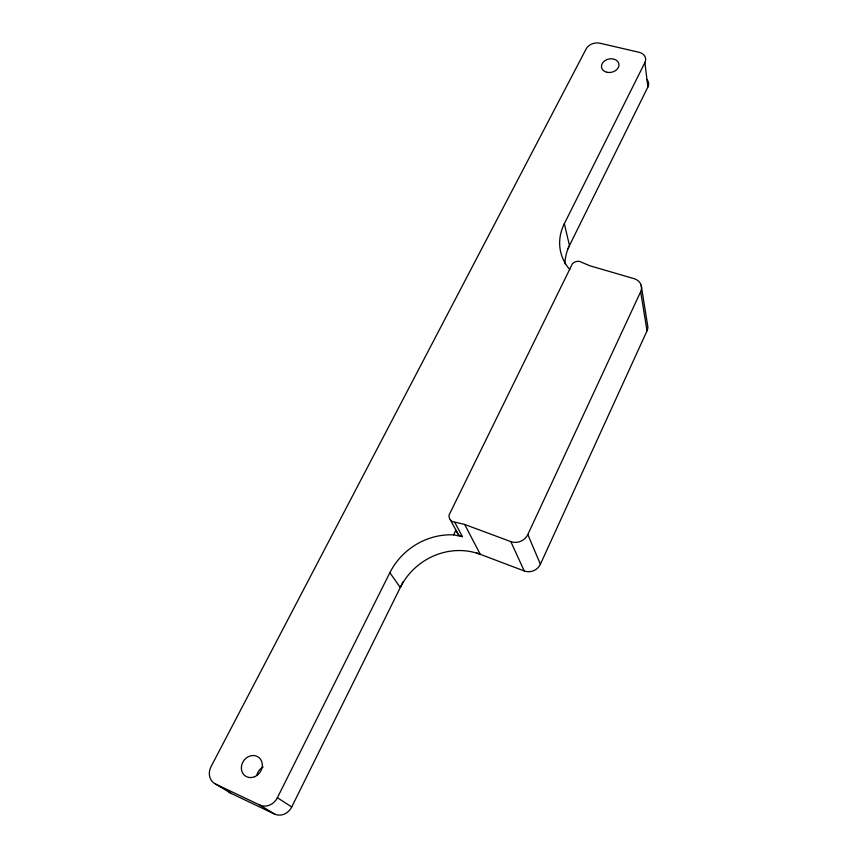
<?xml version="1.0" encoding="UTF-8"?>
<svg xmlns="http://www.w3.org/2000/svg" width="858" height="858" viewBox="0 0 858 858"><rect width="100%" height="100%" fill="white"/><g stroke="black" fill="none" stroke-linecap="round" stroke-linejoin="round"><path stroke-width="1.29" d="M476.533 552.906L524.238 570.956A12.334 11.454 -25.2 0 0 540.39 564.242L647.018 330.856A11.54 9.899 -10.7 0 0 647.511 324.699L641.205 285.306M527.831 534.534L640.669 291.677A12.119 10.221 -11.2 0 0 634.051 278.657L590.057 265.841L579.44 261.368A7.154 5.974 -14.1 0 0 572.415 263.728L449.088 514.982A7.722 6.961 -29.1 0 0 452.252 521.503L464.671 524.452L510.81 541.602A12.988 11.915 -24.7 0 0 527.831 534.534L540.39 564.242M567.728 249.045L647.887 87.023L644.884 62.58A10.757 8.215 -11.5 0 0 638.995 52.274L599.946 43.211A10.628 8.076 -12.9 0 0 586.207 48.82L211.089 766.559A13.932 12.012 -55.9 0 0 215.54 784.051L259.802 805.051A14.093 12.344 -58.1 0 0 277.381 797.726L389.864 572.704A64.275 59.063 -36.2 0 1 453.635 534.866L455.909 530.201M215.54 784.051L231.478 793.575L274.657 814.092A13.685 12.055 -59.1 0 0 291.731 806.97L403.239 581.563M569.862 269.616A57.518 47.501 -12 0 1 564.339 223.691L644.884 62.58M453.635 534.866L462.451 536.668L454.837 522.479M462.451 536.668L459.92 535.703A7.54 6.843 -29.4 0 1 456.96 531.831M259.802 805.051L274.657 814.092M277.381 797.726L291.731 806.97M389.864 572.704L400.3 587.505A62.516 57.797 -37.1 0 1 480.266 554.322L464.671 524.452M450.321 519.809L458.033 534.041M510.81 541.602L524.238 570.956M564.339 223.691L569.476 245.527A56.092 46.75 -11.7 0 0 564.929 263.878M640.669 291.677L647.018 330.856M256.864 775.096A11.133 9.77 -56.9 0 1 263.159 767.009M647.05 79.687A10.511 8.119 -11.3 0 1 647.887 87.023M231.478 793.575A13.535 11.744 -56.8 0 1 228.485 791.419M254.633 776.715A11.465 9.996 -55.9 0 0 259.213 757.775A11.465 9.996 -55.9 0 0 241.709 765.132A11.465 9.996 -55.9 0 0 254.633 776.715M606.874 72.254A8.848 6.767 -12.4 0 0 618.908 63.985A8.848 6.767 -12.4 0 0 604.89 60.693A8.848 6.767 -12.4 0 0 606.874 72.254"/></g></svg>
